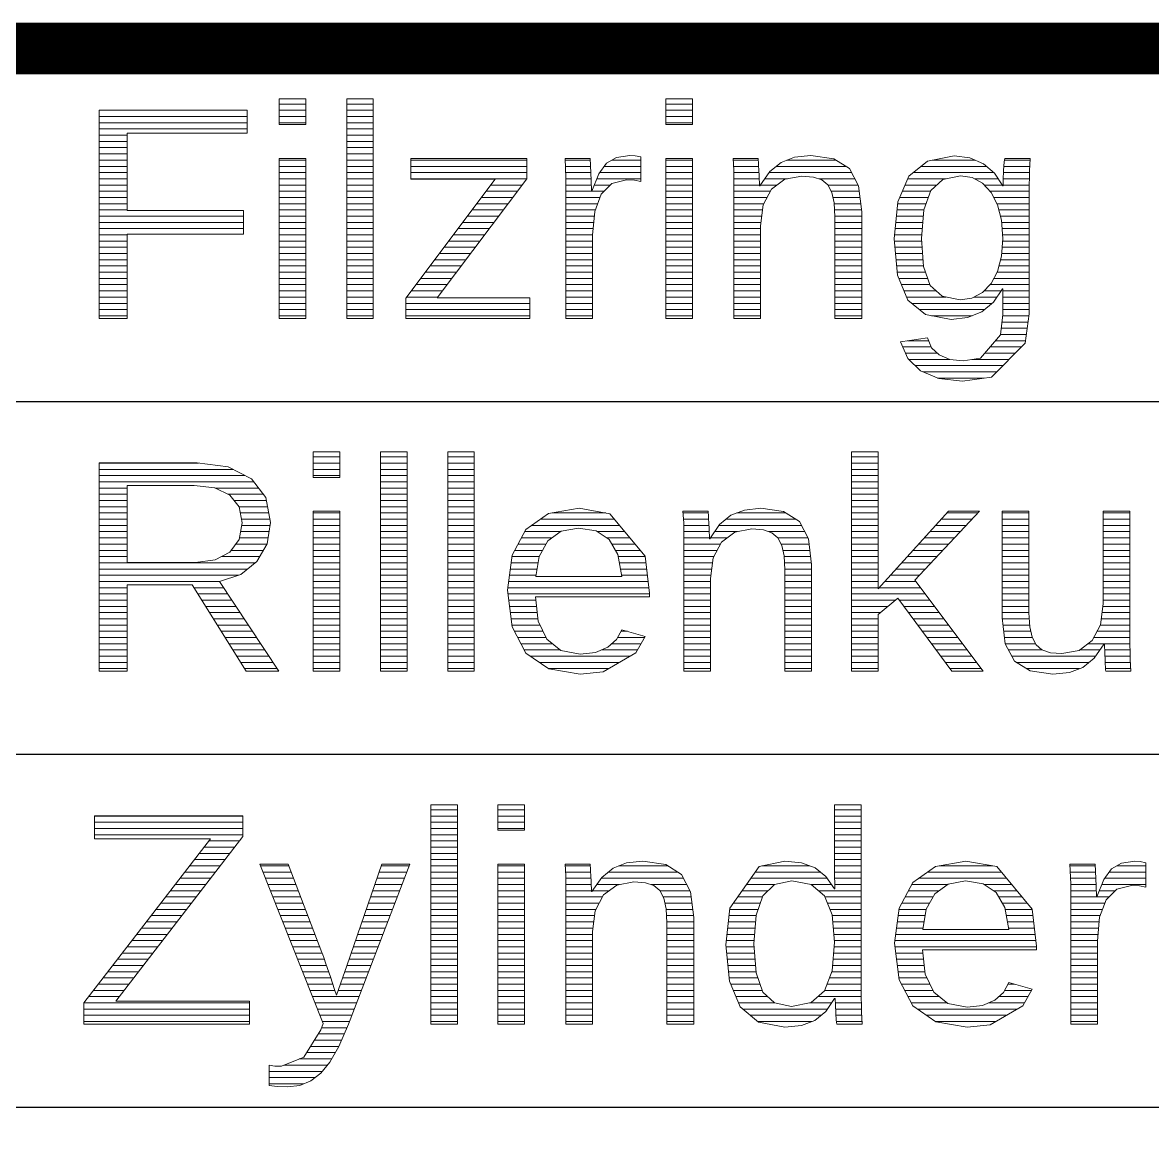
# Model space of a CAD drawing. Header units: millimetres. Extents: x 20 to 410, y 10 to 287.
# Drawn here: x 56.5 to 67.39, y 50.56 to 61.25 of the extents above; entities that cross this region are included whole.
import ezdxf

# ---------------------------------------------------------------- set-up
doc = ezdxf.new("R2010")
doc.units = ezdxf.units.MM
for name, color, linetype, lineweight in [('DUENN', 7, 'Continuous', 25), ('KANTEN', 7, 'Continuous', 50), ('TEXT', 7, 'Continuous', 13)]:
    doc.layers.add(name, color=color, linetype=linetype, lineweight=lineweight)

msp = doc.modelspace()

# ---------------------------------------------------------------- linework, layer by layer
at = {"layer": 'DUENN', "lineweight": 25}
for points in [[(20, 57.6), (200, 57.6)], [(20, 54.2), (200, 54.2)], [(20, 50.8), (200, 50.8)]]:
    msp.add_lwpolyline(points, dxfattribs=at)
at = {"layer": 'KANTEN', "lineweight": 50, "const_width": 0.5}
msp.add_lwpolyline([(20, 10), (200, 10), (200, 61), (20, 61)], close=True, dxfattribs=at)
at = {"layer": 'TEXT', "lineweight": 13}
for p, q in [((58.976, 60.465), (59.233, 60.465)), ((59.626, 60.465), (59.882, 60.465)), ((62.702, 60.465), (62.959, 60.465)), ((57.239, 60.405), (58.665, 60.405)), ((57.239, 60.345), (58.665, 60.345)), ((58.976, 60.405), (59.233, 60.405)), ((58.976, 60.345), (59.233, 60.345)), ((59.626, 60.405), (59.882, 60.405)), ((59.626, 60.345), (59.882, 60.345)), ((62.702, 60.405), (62.959, 60.405)), ((62.702, 60.345), (62.959, 60.345)), ((57.239, 60.285), (58.665, 60.285)), ((57.239, 60.225), (58.665, 60.225)), ((58.976, 60.285), (59.233, 60.285)), ((59.626, 60.285), (59.882, 60.285)), ((59.626, 60.225), (59.882, 60.225)), ((62.702, 60.285), (62.959, 60.285)), ((57.239, 60.165), (57.511, 60.165)), ((57.239, 60.105), (57.511, 60.105)), ((59.626, 60.165), (59.882, 60.165)), ((59.626, 60.105), (59.882, 60.105)), ((57.239, 60.045), (57.511, 60.045)), ((59.626, 60.045), (59.882, 60.045)), ((57.239, 59.985), (57.511, 59.985)), ((57.239, 59.925), (57.511, 59.925)), ((58.976, 59.925), (59.233, 59.925)), ((59.626, 59.985), (59.882, 59.985)), ((59.626, 59.925), (59.882, 59.925)), ((60.244, 59.925), (61.361, 59.925)), ((61.73, 59.925), (61.972, 59.925)), ((62.179, 59.925), (62.459, 59.925)), ((62.702, 59.925), (62.959, 59.925)), ((63.35, 59.925), (63.592, 59.925)), ((63.868, 59.925), (64.34, 59.925)), ((65.267, 59.925), (65.681, 59.925)), ((65.965, 59.925), (66.21, 59.925)), ((57.239, 59.865), (57.511, 59.865)), ((57.239, 59.805), (57.511, 59.805)), ((58.976, 59.865), (59.233, 59.865)), ((58.976, 59.805), (59.233, 59.805)), ((59.626, 59.865), (59.882, 59.865)), ((59.626, 59.805), (59.882, 59.805)), ((60.244, 59.865), (61.361, 59.865)), ((60.244, 59.805), (61.361, 59.805)), ((61.732, 59.865), (61.975, 59.865)), ((61.734, 59.805), (61.977, 59.805)), ((62.063, 59.805), (62.459, 59.805)), ((62.107, 59.865), (62.459, 59.865)), ((62.702, 59.865), (62.959, 59.865)), ((62.702, 59.805), (62.959, 59.805)), ((63.353, 59.865), (63.596, 59.865)), ((63.355, 59.805), (63.598, 59.805)), ((63.696, 59.805), (64.491, 59.805)), ((63.764, 59.865), (64.436, 59.865)), ((65.085, 59.805), (65.862, 59.805)), ((65.159, 59.865), (65.792, 59.865)), ((65.955, 59.805), (66.205, 59.805)), ((65.959, 59.865), (66.207, 59.865)), ((57.239, 59.745), (57.511, 59.745)), ((57.239, 59.685), (57.511, 59.685)), ((58.976, 59.745), (59.233, 59.745)), ((58.976, 59.685), (59.233, 59.685)), ((59.626, 59.745), (59.882, 59.745)), ((59.626, 59.685), (59.882, 59.685)), ((60.244, 59.745), (61.36, 59.745)), ((61.014, 59.685), (61.315, 59.685)), ((61.736, 59.745), (61.98, 59.745)), ((61.737, 59.685), (61.981, 59.685)), ((62.012, 59.685), (62.166, 59.685)), ((62.036, 59.745), (62.459, 59.745)), ((62.702, 59.745), (62.959, 59.745)), ((62.702, 59.685), (62.959, 59.685)), ((63.356, 59.745), (63.6, 59.745)), ((63.357, 59.685), (63.602, 59.685)), ((63.612, 59.685), (63.774, 59.685)), ((63.654, 59.745), (63.874, 59.745)), ((64.174, 59.745), (64.522, 59.745)), ((64.262, 59.685), (64.554, 59.685)), ((65.006, 59.685), (65.312, 59.685)), ((65.032, 59.745), (65.399, 59.745)), ((65.674, 59.745), (65.904, 59.745)), ((65.768, 59.685), (65.943, 59.685)), ((65.951, 59.685), (66.203, 59.685)), ((65.952, 59.745), (66.204, 59.745)), ((57.239, 59.625), (57.511, 59.625)), ((57.239, 59.565), (57.511, 59.565)), ((58.976, 59.625), (59.233, 59.625)), ((58.976, 59.565), (59.233, 59.565)), ((59.626, 59.625), (59.882, 59.625)), ((59.626, 59.565), (59.882, 59.565)), ((60.924, 59.565), (61.225, 59.565)), ((60.969, 59.625), (61.27, 59.625)), ((61.738, 59.625), (62.106, 59.625)), ((61.738, 59.565), (62.066, 59.565)), ((62.702, 59.625), (62.959, 59.625)), ((62.702, 59.565), (62.959, 59.565)), ((63.357, 59.625), (63.71, 59.625)), ((63.357, 59.565), (63.678, 59.565)), ((64.294, 59.625), (64.565, 59.625)), ((64.311, 59.565), (64.572, 59.565)), ((64.954, 59.565), (65.23, 59.565)), ((64.98, 59.625), (65.252, 59.625)), ((65.825, 59.625), (66.203, 59.625)), ((65.86, 59.565), (66.203, 59.565)), ((57.239, 59.505), (57.511, 59.505)), ((57.239, 59.445), (57.511, 59.445)), ((58.976, 59.505), (59.233, 59.505)), ((58.976, 59.445), (59.233, 59.445)), ((59.626, 59.505), (59.882, 59.505)), ((59.626, 59.445), (59.882, 59.445)), ((60.833, 59.445), (61.135, 59.445)), ((60.879, 59.505), (61.18, 59.505)), ((61.738, 59.505), (62.044, 59.505)), ((61.738, 59.445), (62.021, 59.445)), ((62.702, 59.505), (62.959, 59.505)), ((62.702, 59.445), (62.959, 59.445)), ((63.357, 59.505), (63.646, 59.505)), ((63.357, 59.445), (63.634, 59.445)), ((64.323, 59.505), (64.579, 59.505)), ((64.326, 59.445), (64.586, 59.445)), ((64.928, 59.445), (65.187, 59.445)), ((64.934, 59.505), (65.208, 59.505)), ((65.891, 59.505), (66.203, 59.505)), ((65.909, 59.445), (66.203, 59.445)), ((57.239, 59.385), (58.631, 59.385)), ((58.976, 59.385), (59.233, 59.385)), ((59.626, 59.385), (59.882, 59.385)), ((60.788, 59.385), (61.089, 59.385)), ((61.738, 59.385), (62.011, 59.385)), ((62.702, 59.385), (62.959, 59.385)), ((63.357, 59.385), (63.626, 59.385)), ((64.33, 59.385), (64.588, 59.385)), ((64.922, 59.385), (65.182, 59.385)), ((65.925, 59.385), (66.203, 59.385)), ((57.239, 59.325), (58.631, 59.325)), ((57.239, 59.265), (58.631, 59.265)), ((58.976, 59.325), (59.233, 59.325)), ((58.976, 59.265), (59.233, 59.265)), ((59.626, 59.325), (59.882, 59.325)), ((59.626, 59.265), (59.882, 59.265)), ((60.698, 59.265), (60.999, 59.265)), ((60.743, 59.325), (61.044, 59.325)), ((61.738, 59.325), (62.006, 59.325)), ((61.738, 59.265), (62, 59.265)), ((62.702, 59.325), (62.959, 59.325)), ((62.702, 59.265), (62.959, 59.265)), ((63.357, 59.325), (63.618, 59.325)), ((63.357, 59.265), (63.614, 59.265)), ((64.33, 59.325), (64.588, 59.325)), ((64.33, 59.265), (64.588, 59.265)), ((64.909, 59.265), (65.172, 59.265)), ((64.915, 59.325), (65.177, 59.325)), ((65.936, 59.325), (66.203, 59.325)), ((65.941, 59.265), (66.203, 59.265)), ((57.239, 59.205), (57.511, 59.205)), ((57.239, 59.145), (57.511, 59.145)), ((58.976, 59.205), (59.233, 59.205)), ((58.976, 59.145), (59.233, 59.145)), ((59.626, 59.205), (59.882, 59.205)), ((59.626, 59.145), (59.882, 59.145)), ((60.608, 59.145), (60.909, 59.145)), ((60.653, 59.205), (60.954, 59.205)), ((61.738, 59.205), (61.994, 59.205)), ((61.738, 59.145), (61.994, 59.145)), ((62.702, 59.205), (62.959, 59.205)), ((62.702, 59.145), (62.959, 59.145)), ((63.357, 59.205), (63.614, 59.205)), ((63.357, 59.145), (63.614, 59.145)), ((64.33, 59.205), (64.588, 59.205)), ((64.33, 59.145), (64.588, 59.145)), ((64.902, 59.145), (65.166, 59.145)), ((64.903, 59.205), (65.167, 59.205)), ((65.945, 59.205), (66.203, 59.205)), ((65.946, 59.145), (66.203, 59.145)), ((57.239, 59.085), (57.511, 59.085)), ((57.239, 59.025), (57.511, 59.025)), ((58.976, 59.085), (59.233, 59.085)), ((58.976, 59.025), (59.233, 59.025)), ((59.626, 59.085), (59.882, 59.085)), ((59.626, 59.025), (59.882, 59.025)), ((60.518, 59.025), (60.819, 59.025)), ((60.563, 59.085), (60.864, 59.085)), ((61.738, 59.085), (61.994, 59.085)), ((61.738, 59.025), (61.994, 59.025)), ((62.702, 59.085), (62.959, 59.085)), ((62.702, 59.025), (62.959, 59.025)), ((63.357, 59.085), (63.614, 59.085)), ((63.357, 59.025), (63.614, 59.025)), ((64.33, 59.085), (64.588, 59.085)), ((64.33, 59.025), (64.588, 59.025)), ((64.907, 59.085), (65.171, 59.085)), ((64.913, 59.025), (65.176, 59.025)), ((65.937, 59.025), (66.203, 59.025)), ((65.941, 59.085), (66.203, 59.085)), ((57.239, 58.965), (57.511, 58.965)), ((57.239, 58.905), (57.511, 58.905)), ((58.976, 58.965), (59.233, 58.965)), ((58.976, 58.905), (59.233, 58.905)), ((59.626, 58.965), (59.882, 58.965)), ((59.626, 58.905), (59.882, 58.905)), ((60.428, 58.905), (60.729, 58.905)), ((60.473, 58.965), (60.774, 58.965)), ((61.738, 58.965), (61.994, 58.965)), ((61.738, 58.905), (61.994, 58.905)), ((62.702, 58.965), (62.959, 58.965)), ((62.702, 58.905), (62.959, 58.905)), ((63.357, 58.965), (63.614, 58.965)), ((63.357, 58.905), (63.614, 58.905)), ((64.33, 58.965), (64.588, 58.965)), ((64.33, 58.905), (64.588, 58.905)), ((64.919, 58.965), (65.18, 58.965)), ((64.925, 58.905), (65.185, 58.905)), ((65.91, 58.905), (66.203, 58.905)), ((65.926, 58.965), (66.203, 58.965)), ((57.239, 58.845), (57.511, 58.845)), ((58.976, 58.845), (59.233, 58.845)), ((59.626, 58.845), (59.882, 58.845)), ((60.383, 58.845), (60.683, 58.845)), ((61.738, 58.845), (61.994, 58.845)), ((62.702, 58.845), (62.959, 58.845)), ((63.357, 58.845), (63.614, 58.845)), ((64.33, 58.845), (64.588, 58.845)), ((64.93, 58.845), (65.204, 58.845)), ((65.892, 58.845), (66.203, 58.845)), ((57.239, 58.785), (57.511, 58.785)), ((57.239, 58.725), (57.511, 58.725)), ((58.976, 58.785), (59.233, 58.785)), ((58.976, 58.725), (59.233, 58.725)), ((59.626, 58.785), (59.882, 58.785)), ((59.626, 58.725), (59.882, 58.725)), ((60.293, 58.725), (60.593, 58.725)), ((60.338, 58.785), (60.638, 58.785)), ((61.738, 58.785), (61.994, 58.785)), ((61.738, 58.725), (61.994, 58.725)), ((62.702, 58.785), (62.959, 58.785)), ((62.702, 58.725), (62.959, 58.725)), ((63.357, 58.785), (63.614, 58.785)), ((63.357, 58.725), (63.614, 58.725)), ((64.33, 58.785), (64.588, 58.785)), ((64.33, 58.725), (64.588, 58.725)), ((64.947, 58.785), (65.225, 58.785)), ((64.971, 58.725), (65.245, 58.725)), ((65.824, 58.725), (66.203, 58.725)), ((65.86, 58.785), (66.203, 58.785)), ((57.239, 58.665), (57.511, 58.665)), ((57.239, 58.605), (57.511, 58.605)), ((58.976, 58.665), (59.233, 58.665)), ((58.976, 58.605), (59.233, 58.605)), ((59.626, 58.665), (59.882, 58.665)), ((59.626, 58.605), (59.882, 58.605)), ((60.203, 58.605), (60.503, 58.605)), ((60.248, 58.665), (60.548, 58.665)), ((61.738, 58.665), (61.994, 58.665)), ((61.738, 58.605), (61.994, 58.605)), ((62.702, 58.665), (62.959, 58.665)), ((62.702, 58.605), (62.959, 58.605)), ((63.357, 58.665), (63.614, 58.665)), ((63.357, 58.605), (63.614, 58.605)), ((64.33, 58.665), (64.588, 58.665)), ((64.33, 58.605), (64.588, 58.605)), ((64.996, 58.665), (65.305, 58.665)), ((65.021, 58.605), (65.402, 58.605)), ((65.667, 58.605), (65.891, 58.605)), ((65.766, 58.665), (65.931, 58.665)), ((65.948, 58.665), (66.203, 58.665)), ((65.948, 58.605), (66.203, 58.605)), ((57.239, 58.545), (57.511, 58.545)), ((57.239, 58.485), (57.511, 58.485)), ((58.976, 58.545), (59.233, 58.545)), ((58.976, 58.485), (59.233, 58.485)), ((59.626, 58.545), (59.882, 58.545)), ((59.626, 58.485), (59.882, 58.485)), ((60.196, 58.545), (61.39, 58.545)), ((60.196, 58.485), (61.39, 58.485)), ((61.738, 58.545), (61.994, 58.545)), ((61.738, 58.485), (61.994, 58.485)), ((62.702, 58.545), (62.959, 58.545)), ((62.702, 58.485), (62.959, 58.485)), ((63.357, 58.545), (63.614, 58.545)), ((63.357, 58.485), (63.614, 58.485)), ((64.33, 58.545), (64.588, 58.545)), ((64.33, 58.485), (64.588, 58.485)), ((65.071, 58.545), (65.845, 58.545)), ((65.144, 58.485), (65.772, 58.485)), ((65.948, 58.545), (66.203, 58.545)), ((65.948, 58.485), (66.203, 58.485)), ((57.239, 58.425), (57.511, 58.425)), ((58.976, 58.425), (59.233, 58.425)), ((59.626, 58.425), (59.882, 58.425)), ((60.196, 58.425), (61.39, 58.425)), ((61.738, 58.425), (61.994, 58.425)), ((62.702, 58.425), (62.959, 58.425)), ((63.357, 58.425), (63.614, 58.425)), ((64.33, 58.425), (64.588, 58.425)), ((65.26, 58.425), (65.651, 58.425)), ((65.939, 58.365), (66.191, 58.365)), ((65.946, 58.425), (66.2, 58.425)), ((65.924, 58.245), (66.174, 58.245)), ((65.931, 58.305), (66.183, 58.305)), ((65.033, 58.185), (65.233, 58.185)), ((65.875, 58.185), (66.166, 58.185)), ((64.985, 58.125), (65.259, 58.125)), ((65.011, 58.065), (65.317, 58.065)), ((65.772, 58.065), (66.068, 58.065)), ((65.824, 58.125), (66.127, 58.125)), ((65.042, 58.005), (65.435, 58.005)), ((65.103, 57.945), (65.948, 57.945)), ((65.654, 58.005), (66.008, 58.005)), ((65.177, 57.885), (65.889, 57.885)), ((65.318, 57.825), (65.766, 57.825)), ((59.301, 57.065), (59.558, 57.065)), ((59.951, 57.065), (60.207, 57.065)), ((60.599, 57.065), (60.855, 57.065)), ((64.491, 57.065), (64.747, 57.065)), ((57.239, 57.005), (58.198, 57.005)), ((57.239, 56.945), (58.531, 56.945)), ((59.301, 57.005), (59.558, 57.005)), ((59.301, 56.945), (59.558, 56.945)), ((59.951, 57.005), (60.207, 57.005)), ((59.951, 56.945), (60.207, 56.945)), ((60.599, 57.005), (60.855, 57.005)), ((60.599, 56.945), (60.855, 56.945)), ((64.491, 57.005), (64.747, 57.005)), ((64.491, 56.945), (64.747, 56.945)), ((57.239, 56.885), (58.648, 56.885)), ((59.301, 56.885), (59.558, 56.885)), ((59.951, 56.885), (60.207, 56.885)), ((60.599, 56.885), (60.855, 56.885)), ((64.491, 56.885), (64.747, 56.885)), ((57.239, 56.825), (58.73, 56.825)), ((57.239, 56.765), (57.511, 56.765)), ((58.356, 56.765), (58.775, 56.765)), ((59.951, 56.825), (60.207, 56.825)), ((59.951, 56.765), (60.207, 56.765)), ((60.599, 56.825), (60.855, 56.825)), ((60.599, 56.765), (60.855, 56.765)), ((64.491, 56.825), (64.747, 56.825)), ((64.491, 56.765), (64.747, 56.765)), ((57.239, 56.705), (57.511, 56.705)), ((57.239, 56.645), (57.511, 56.645)), ((58.482, 56.705), (58.821, 56.705)), ((58.54, 56.645), (58.851, 56.645)), ((59.951, 56.705), (60.207, 56.705)), ((59.951, 56.645), (60.207, 56.645)), ((60.599, 56.705), (60.855, 56.705)), ((60.599, 56.645), (60.855, 56.645)), ((64.491, 56.705), (64.747, 56.705)), ((64.491, 56.645), (64.747, 56.645)), ((57.239, 56.585), (57.511, 56.585)), ((57.239, 56.525), (57.511, 56.525)), ((58.588, 56.585), (58.862, 56.585)), ((58.6, 56.525), (58.874, 56.525)), ((59.301, 56.525), (59.558, 56.525)), ((59.951, 56.585), (60.207, 56.585)), ((59.951, 56.525), (60.207, 56.525)), ((60.599, 56.585), (60.855, 56.585)), ((60.599, 56.525), (60.855, 56.525)), ((61.606, 56.525), (62.123, 56.525)), ((62.867, 56.525), (63.11, 56.525)), ((63.385, 56.525), (63.857, 56.525)), ((64.491, 56.585), (64.747, 56.585)), ((64.491, 56.525), (64.747, 56.525)), ((65.409, 56.525), (65.709, 56.525)), ((65.942, 56.525), (66.2, 56.525)), ((66.916, 56.525), (67.173, 56.525)), ((57.239, 56.465), (57.511, 56.465)), ((57.239, 56.405), (57.511, 56.405)), ((58.611, 56.465), (58.885, 56.465)), ((58.613, 56.405), (58.887, 56.405)), ((59.301, 56.465), (59.558, 56.465)), ((59.301, 56.405), (59.558, 56.405)), ((59.951, 56.465), (60.207, 56.465)), ((59.951, 56.405), (60.207, 56.405)), ((60.599, 56.465), (60.855, 56.465)), ((60.599, 56.405), (60.855, 56.405)), ((61.408, 56.405), (62.255, 56.405)), ((61.494, 56.465), (62.205, 56.465)), ((62.871, 56.465), (63.113, 56.465)), ((62.873, 56.405), (63.116, 56.405)), ((63.213, 56.405), (64.008, 56.405)), ((63.282, 56.465), (63.953, 56.465)), ((64.491, 56.465), (64.747, 56.465)), ((64.491, 56.405), (64.747, 56.405)), ((65.301, 56.405), (65.596, 56.405)), ((65.355, 56.465), (65.653, 56.465)), ((65.942, 56.465), (66.2, 56.465)), ((65.942, 56.405), (66.2, 56.405)), ((66.916, 56.465), (67.173, 56.465)), ((66.916, 56.405), (67.173, 56.405)), ((57.239, 56.345), (57.511, 56.345)), ((57.239, 56.285), (57.511, 56.285)), ((58.591, 56.285), (58.868, 56.285)), ((58.602, 56.345), (58.877, 56.345)), ((59.301, 56.345), (59.558, 56.345)), ((59.301, 56.285), (59.558, 56.285)), ((59.951, 56.345), (60.207, 56.345)), ((59.951, 56.285), (60.207, 56.285)), ((60.599, 56.345), (60.855, 56.345)), ((60.599, 56.285), (60.855, 56.285)), ((61.309, 56.285), (61.605, 56.285)), ((61.342, 56.345), (61.687, 56.345)), ((62.04, 56.345), (62.305, 56.345)), ((62.13, 56.285), (62.355, 56.285)), ((62.873, 56.345), (63.118, 56.345)), ((62.874, 56.285), (63.119, 56.285)), ((63.129, 56.285), (63.291, 56.285)), ((63.171, 56.345), (63.391, 56.345)), ((63.692, 56.345), (64.04, 56.345)), ((63.779, 56.285), (64.071, 56.285)), ((64.491, 56.345), (64.747, 56.345)), ((64.491, 56.285), (64.747, 56.285)), ((65.192, 56.285), (65.483, 56.285)), ((65.246, 56.345), (65.539, 56.345)), ((65.942, 56.345), (66.2, 56.345)), ((65.942, 56.285), (66.2, 56.285)), ((66.916, 56.345), (67.173, 56.345)), ((66.916, 56.285), (67.173, 56.285)), ((57.239, 56.225), (57.511, 56.225)), ((58.556, 56.225), (58.858, 56.225)), ((59.301, 56.225), (59.558, 56.225)), ((59.951, 56.225), (60.207, 56.225)), ((60.599, 56.225), (60.855, 56.225)), ((61.277, 56.225), (61.547, 56.225)), ((62.179, 56.225), (62.404, 56.225)), ((62.875, 56.225), (63.227, 56.225)), ((63.811, 56.225), (64.082, 56.225)), ((64.491, 56.225), (64.747, 56.225)), ((65.138, 56.225), (65.426, 56.225)), ((65.942, 56.225), (66.2, 56.225)), ((66.916, 56.225), (67.173, 56.225)), ((57.239, 56.165), (57.511, 56.165)), ((57.239, 56.105), (57.511, 56.105)), ((58.418, 56.105), (58.789, 56.105)), ((58.512, 56.165), (58.823, 56.165)), ((59.301, 56.165), (59.558, 56.165)), ((59.301, 56.105), (59.558, 56.105)), ((59.951, 56.165), (60.207, 56.165)), ((59.951, 56.105), (60.207, 56.105)), ((60.599, 56.165), (60.855, 56.165)), ((60.599, 56.105), (60.855, 56.105)), ((61.217, 56.105), (61.48, 56.105)), ((61.245, 56.165), (61.513, 56.165)), ((62.213, 56.165), (62.454, 56.165)), ((62.24, 56.105), (62.501, 56.105)), ((62.875, 56.165), (63.195, 56.165)), ((62.875, 56.105), (63.164, 56.105)), ((63.828, 56.165), (64.089, 56.165)), ((63.84, 56.105), (64.096, 56.105)), ((64.491, 56.165), (64.747, 56.165)), ((64.491, 56.105), (64.747, 56.105)), ((65.029, 56.105), (65.313, 56.105)), ((65.083, 56.165), (65.369, 56.165)), ((65.942, 56.165), (66.2, 56.165)), ((65.942, 56.105), (66.2, 56.105)), ((66.916, 56.165), (67.173, 56.165)), ((66.916, 56.105), (67.173, 56.105)), ((57.239, 56.045), (58.746, 56.045)), ((57.239, 55.985), (58.671, 55.985)), ((59.301, 56.045), (59.558, 56.045)), ((59.301, 55.985), (59.558, 55.985)), ((59.951, 56.045), (60.207, 56.045)), ((59.951, 55.985), (60.207, 55.985)), ((60.599, 56.045), (60.855, 56.045)), ((60.599, 55.985), (60.855, 55.985)), ((61.202, 55.985), (61.459, 55.985)), ((61.209, 56.045), (61.469, 56.045)), ((62.252, 56.045), (62.508, 56.045)), ((62.264, 55.985), (62.515, 55.985)), ((62.875, 56.045), (63.151, 56.045)), ((62.875, 55.985), (63.143, 55.985)), ((63.844, 56.045), (64.103, 56.045)), ((63.847, 55.985), (64.105, 55.985)), ((64.491, 56.045), (64.747, 56.045)), ((64.491, 55.985), (64.747, 55.985)), ((64.921, 55.985), (65.199, 55.985)), ((64.975, 56.045), (65.256, 56.045)), ((65.942, 56.045), (66.2, 56.045)), ((65.942, 55.985), (66.2, 55.985)), ((66.916, 56.045), (67.173, 56.045)), ((66.916, 55.985), (67.173, 55.985)), ((57.239, 55.925), (58.583, 55.925)), ((57.239, 55.865), (58.402, 55.865)), ((59.301, 55.925), (59.558, 55.925)), ((59.301, 55.865), (59.558, 55.865)), ((59.951, 55.925), (60.207, 55.925)), ((59.951, 55.865), (60.207, 55.865)), ((60.599, 55.925), (60.855, 55.925)), ((60.599, 55.865), (60.855, 55.865)), ((61.186, 55.865), (62.529, 55.865)), ((61.194, 55.925), (61.449, 55.925)), ((62.276, 55.925), (62.522, 55.925)), ((62.875, 55.925), (63.135, 55.925)), ((62.875, 55.865), (63.131, 55.865)), ((63.847, 55.925), (64.105, 55.925)), ((63.847, 55.865), (64.105, 55.865)), ((64.491, 55.925), (64.747, 55.925)), ((64.491, 55.865), (64.747, 55.865)), ((64.812, 55.865), (65.11, 55.865)), ((64.866, 55.925), (65.143, 55.925)), ((65.942, 55.925), (66.2, 55.925)), ((65.942, 55.865), (66.2, 55.865)), ((66.916, 55.925), (67.173, 55.925)), ((66.916, 55.865), (67.173, 55.865)), ((57.239, 55.805), (57.511, 55.805)), ((57.239, 55.745), (57.511, 55.745)), ((58.154, 55.805), (58.441, 55.805)), ((58.192, 55.745), (58.48, 55.745)), ((59.301, 55.805), (59.558, 55.805)), ((59.301, 55.745), (59.558, 55.745)), ((59.951, 55.805), (60.207, 55.805)), ((59.951, 55.745), (60.207, 55.745)), ((60.599, 55.805), (60.855, 55.805)), ((60.599, 55.745), (60.855, 55.745)), ((61.178, 55.805), (62.537, 55.805)), ((61.179, 55.745), (62.543, 55.745)), ((62.875, 55.805), (63.131, 55.805)), ((62.875, 55.745), (63.131, 55.745)), ((63.847, 55.805), (64.105, 55.805)), ((63.847, 55.745), (64.105, 55.745)), ((64.491, 55.805), (64.747, 55.805)), ((64.491, 55.745), (65.199, 55.745)), ((64.758, 55.805), (65.154, 55.805)), ((65.942, 55.805), (66.2, 55.805)), ((65.942, 55.745), (66.2, 55.745)), ((66.916, 55.805), (67.173, 55.805)), ((66.916, 55.745), (67.173, 55.745)), ((57.239, 55.685), (57.511, 55.685)), ((58.229, 55.685), (58.52, 55.685)), ((59.301, 55.685), (59.558, 55.685)), ((59.951, 55.685), (60.207, 55.685)), ((60.599, 55.685), (60.855, 55.685)), ((61.187, 55.685), (61.448, 55.685)), ((62.875, 55.685), (63.131, 55.685)), ((63.847, 55.685), (64.105, 55.685)), ((64.491, 55.685), (64.912, 55.685)), ((64.949, 55.685), (65.244, 55.685)), ((65.942, 55.685), (66.2, 55.685)), ((66.916, 55.685), (67.173, 55.685)), ((57.239, 55.625), (57.511, 55.625)), ((57.239, 55.565), (57.511, 55.565)), ((58.267, 55.625), (58.559, 55.625)), ((58.304, 55.565), (58.599, 55.565)), ((59.301, 55.625), (59.558, 55.625)), ((59.301, 55.565), (59.558, 55.565)), ((59.951, 55.625), (60.207, 55.625)), ((59.951, 55.565), (60.207, 55.565)), ((60.599, 55.625), (60.855, 55.625)), ((60.599, 55.565), (60.855, 55.565)), ((61.194, 55.625), (61.454, 55.625)), ((61.202, 55.565), (61.461, 55.565)), ((62.875, 55.625), (63.131, 55.625)), ((62.875, 55.565), (63.131, 55.565)), ((63.847, 55.625), (64.105, 55.625)), ((63.847, 55.565), (64.105, 55.565)), ((64.491, 55.625), (64.84, 55.625)), ((64.491, 55.565), (64.767, 55.565)), ((64.994, 55.625), (65.289, 55.625)), ((65.038, 55.565), (65.334, 55.565)), ((65.942, 55.625), (66.2, 55.625)), ((65.942, 55.565), (66.2, 55.565)), ((66.905, 55.565), (67.173, 55.565)), ((66.913, 55.625), (67.173, 55.625)), ((57.239, 55.505), (57.511, 55.505)), ((57.239, 55.445), (57.511, 55.445)), ((58.342, 55.505), (58.638, 55.505)), ((58.38, 55.445), (58.678, 55.445)), ((59.301, 55.505), (59.558, 55.505)), ((59.301, 55.445), (59.558, 55.445)), ((59.951, 55.505), (60.207, 55.505)), ((59.951, 55.445), (60.207, 55.445)), ((60.599, 55.505), (60.855, 55.505)), ((60.599, 55.445), (60.855, 55.445)), ((61.209, 55.505), (61.468, 55.505)), ((61.217, 55.445), (61.489, 55.445)), ((62.875, 55.505), (63.131, 55.505)), ((62.875, 55.445), (63.131, 55.445)), ((63.847, 55.505), (64.105, 55.505)), ((63.847, 55.445), (64.105, 55.445)), ((64.491, 55.505), (64.747, 55.505)), ((64.491, 55.445), (64.747, 55.445)), ((65.082, 55.505), (65.379, 55.505)), ((65.127, 55.445), (65.424, 55.445)), ((65.943, 55.505), (66.203, 55.505)), ((65.95, 55.445), (66.206, 55.445)), ((66.888, 55.445), (67.173, 55.445)), ((66.897, 55.505), (67.173, 55.505)), ((57.239, 55.385), (57.511, 55.385)), ((57.239, 55.325), (57.511, 55.325)), ((58.417, 55.385), (58.717, 55.385)), ((58.455, 55.325), (58.757, 55.325)), ((59.301, 55.385), (59.558, 55.385)), ((59.301, 55.325), (59.558, 55.325)), ((59.951, 55.385), (60.207, 55.385)), ((59.951, 55.325), (60.207, 55.325)), ((60.599, 55.385), (60.855, 55.385)), ((60.599, 55.325), (60.855, 55.325)), ((61.242, 55.385), (61.517, 55.385)), ((61.274, 55.325), (61.545, 55.325)), ((62.235, 55.325), (62.495, 55.325)), ((62.268, 55.385), (62.331, 55.385)), ((62.875, 55.385), (63.131, 55.385)), ((62.875, 55.325), (63.131, 55.325)), ((63.847, 55.385), (64.105, 55.385)), ((63.847, 55.325), (64.105, 55.325)), ((64.491, 55.385), (64.747, 55.385)), ((64.491, 55.325), (64.747, 55.325)), ((65.171, 55.385), (65.469, 55.385)), ((65.216, 55.325), (65.514, 55.325)), ((65.958, 55.385), (66.217, 55.385)), ((65.965, 55.325), (66.231, 55.325)), ((66.824, 55.325), (67.173, 55.325)), ((66.856, 55.385), (67.173, 55.385)), ((57.239, 55.265), (57.511, 55.265)), ((57.239, 55.205), (57.511, 55.205)), ((58.492, 55.265), (58.797, 55.265)), ((58.53, 55.205), (58.836, 55.205)), ((59.301, 55.265), (59.558, 55.265)), ((59.301, 55.205), (59.558, 55.205)), ((59.951, 55.265), (60.207, 55.265)), ((59.951, 55.205), (60.207, 55.205)), ((60.599, 55.265), (60.855, 55.265)), ((60.599, 55.205), (60.855, 55.205)), ((61.306, 55.265), (61.607, 55.265)), ((61.337, 55.205), (61.682, 55.205)), ((62.081, 55.205), (62.427, 55.205)), ((62.179, 55.265), (62.461, 55.265)), ((62.875, 55.265), (63.131, 55.265)), ((62.875, 55.205), (63.131, 55.205)), ((63.847, 55.265), (64.105, 55.265)), ((63.847, 55.205), (64.105, 55.205)), ((64.491, 55.265), (64.747, 55.265)), ((64.491, 55.205), (64.747, 55.205)), ((65.26, 55.265), (65.559, 55.265)), ((65.305, 55.205), (65.604, 55.205)), ((65.972, 55.265), (66.264, 55.265)), ((66.003, 55.205), (66.33, 55.205)), ((66.688, 55.205), (66.882, 55.205)), ((66.767, 55.265), (67.173, 55.265)), ((66.929, 55.205), (67.174, 55.205)), ((57.239, 55.145), (57.511, 55.145)), ((58.567, 55.145), (58.876, 55.145)), ((59.301, 55.145), (59.558, 55.145)), ((59.951, 55.145), (60.207, 55.145)), ((60.599, 55.145), (60.855, 55.145)), ((61.397, 55.145), (62.356, 55.145)), ((62.875, 55.145), (63.131, 55.145)), ((63.847, 55.145), (64.105, 55.145)), ((64.491, 55.145), (64.747, 55.145)), ((65.349, 55.145), (65.648, 55.145)), ((66.035, 55.145), (66.84, 55.145)), ((66.931, 55.145), (67.175, 55.145)), ((57.239, 55.085), (57.511, 55.085)), ((57.239, 55.025), (57.511, 55.025)), ((58.605, 55.085), (58.915, 55.085)), ((58.642, 55.025), (58.955, 55.025)), ((59.301, 55.085), (59.558, 55.085)), ((59.301, 55.025), (59.558, 55.025)), ((59.951, 55.085), (60.207, 55.085)), ((59.951, 55.025), (60.207, 55.025)), ((60.599, 55.085), (60.855, 55.085)), ((60.599, 55.025), (60.855, 55.025)), ((61.483, 55.085), (62.253, 55.085)), ((61.569, 55.025), (62.149, 55.025)), ((62.875, 55.085), (63.131, 55.085)), ((62.875, 55.025), (63.131, 55.025)), ((63.847, 55.085), (64.105, 55.085)), ((63.847, 55.025), (64.105, 55.025)), ((64.491, 55.085), (64.747, 55.085)), ((64.491, 55.025), (64.747, 55.025)), ((65.394, 55.085), (65.693, 55.085)), ((65.438, 55.025), (65.738, 55.025)), ((66.08, 55.085), (66.777, 55.085)), ((66.176, 55.025), (66.686, 55.025)), ((66.934, 55.085), (67.176, 55.085)), ((66.937, 55.025), (67.18, 55.025)), ((57.196, 53.605), (58.624, 53.605)), ((60.436, 53.665), (60.693, 53.665)), ((60.436, 53.605), (60.693, 53.605)), ((61.083, 53.665), (61.339, 53.665)), ((61.083, 53.605), (61.339, 53.605)), ((64.327, 53.665), (64.583, 53.665)), ((64.327, 53.605), (64.583, 53.605)), ((57.196, 53.545), (58.624, 53.545)), ((57.196, 53.485), (58.624, 53.485)), ((60.436, 53.545), (60.693, 53.545)), ((60.436, 53.485), (60.693, 53.485)), ((61.083, 53.545), (61.339, 53.545)), ((61.083, 53.485), (61.339, 53.485)), ((64.327, 53.545), (64.583, 53.545)), ((64.327, 53.485), (64.583, 53.485)), ((57.196, 53.425), (58.624, 53.425)), ((58.299, 53.365), (58.59, 53.365)), ((60.436, 53.425), (60.693, 53.425)), ((60.436, 53.365), (60.693, 53.365)), ((64.327, 53.425), (64.583, 53.425)), ((64.327, 53.365), (64.583, 53.365)), ((58.206, 53.245), (58.497, 53.245)), ((58.253, 53.305), (58.544, 53.305)), ((60.436, 53.305), (60.693, 53.305)), ((60.436, 53.245), (60.693, 53.245)), ((64.327, 53.305), (64.583, 53.305)), ((64.327, 53.245), (64.583, 53.245)), ((58.16, 53.185), (58.451, 53.185)), ((60.436, 53.185), (60.693, 53.185)), ((64.327, 53.185), (64.583, 53.185)), ((58.067, 53.065), (58.359, 53.065)), ((58.114, 53.125), (58.405, 53.125)), ((58.795, 53.125), (59.068, 53.125)), ((58.819, 53.065), (59.091, 53.065)), ((59.937, 53.065), (60.205, 53.065)), ((59.958, 53.125), (60.228, 53.125)), ((60.436, 53.125), (60.693, 53.125)), ((60.436, 53.065), (60.693, 53.065)), ((61.083, 53.125), (61.339, 53.125)), ((61.083, 53.065), (61.339, 53.065)), ((61.73, 53.125), (61.973, 53.125)), ((61.734, 53.065), (61.976, 53.065)), ((62.145, 53.065), (62.817, 53.065)), ((62.249, 53.125), (62.721, 53.125)), ((63.561, 53.065), (64.191, 53.065)), ((63.627, 53.125), (64.086, 53.125)), ((64.327, 53.125), (64.583, 53.125)), ((64.327, 53.065), (64.583, 53.065)), ((65.223, 53.065), (65.934, 53.065)), ((65.335, 53.125), (65.853, 53.125)), ((66.596, 53.125), (66.838, 53.125)), ((66.598, 53.065), (66.84, 53.065)), ((66.972, 53.065), (67.325, 53.065)), ((67.045, 53.125), (67.325, 53.125)), ((57.974, 52.945), (58.266, 52.945)), ((58.021, 53.005), (58.312, 53.005)), ((58.843, 53.005), (59.114, 53.005)), ((58.867, 52.945), (59.137, 52.945)), ((59.896, 52.945), (60.159, 52.945)), ((59.917, 53.005), (60.182, 53.005)), ((60.436, 53.005), (60.693, 53.005)), ((60.436, 52.945), (60.693, 52.945)), ((61.083, 53.005), (61.339, 53.005)), ((61.083, 52.945), (61.339, 52.945)), ((61.736, 53.005), (61.979, 53.005)), ((61.737, 52.945), (61.981, 52.945)), ((62.035, 52.945), (62.255, 52.945)), ((62.076, 53.005), (62.871, 53.005)), ((62.555, 52.945), (62.903, 52.945)), ((63.477, 52.945), (63.752, 52.945)), ((63.519, 53.005), (64.256, 53.005)), ((64.099, 52.945), (64.298, 52.945)), ((64.328, 53.005), (64.583, 53.005)), ((64.329, 52.945), (64.583, 52.945)), ((65.071, 52.945), (65.416, 52.945)), ((65.138, 53.005), (65.984, 53.005)), ((65.769, 52.945), (66.034, 52.945)), ((66.6, 53.005), (66.843, 53.005)), ((66.602, 52.945), (66.845, 52.945)), ((66.901, 52.945), (67.325, 52.945)), ((66.929, 53.005), (67.325, 53.005)), ((57.882, 52.825), (58.174, 52.825)), ((57.928, 52.885), (58.22, 52.885)), ((58.891, 52.885), (59.16, 52.885)), ((58.915, 52.825), (59.183, 52.825)), ((59.855, 52.825), (60.113, 52.825)), ((59.875, 52.885), (60.136, 52.885)), ((60.436, 52.885), (60.693, 52.885)), ((60.436, 52.825), (60.693, 52.825)), ((61.083, 52.885), (61.339, 52.885)), ((61.083, 52.825), (61.339, 52.825)), ((61.737, 52.885), (61.983, 52.885)), ((61.738, 52.825), (62.091, 52.825)), ((61.993, 52.885), (62.155, 52.885)), ((62.642, 52.885), (62.935, 52.885)), ((62.674, 52.825), (62.945, 52.825)), ((63.392, 52.825), (63.631, 52.825)), ((63.434, 52.885), (63.686, 52.885)), ((64.172, 52.885), (64.583, 52.885)), ((64.234, 52.825), (64.583, 52.825)), ((65.006, 52.825), (65.276, 52.825)), ((65.039, 52.885), (65.334, 52.885)), ((65.859, 52.885), (66.084, 52.885)), ((65.908, 52.825), (66.134, 52.825)), ((66.603, 52.885), (66.847, 52.885)), ((66.603, 52.825), (66.972, 52.825)), ((66.878, 52.885), (67.032, 52.885)), ((57.789, 52.705), (58.081, 52.705)), ((57.835, 52.765), (58.128, 52.765)), ((58.938, 52.765), (59.206, 52.765)), ((58.962, 52.705), (59.228, 52.705)), ((59.814, 52.705), (60.067, 52.705)), ((59.834, 52.765), (60.09, 52.765)), ((60.436, 52.765), (60.693, 52.765)), ((60.436, 52.705), (60.693, 52.705)), ((61.083, 52.765), (61.339, 52.765)), ((61.083, 52.705), (61.339, 52.705)), ((61.738, 52.765), (62.059, 52.765)), ((61.738, 52.705), (62.027, 52.705)), ((62.691, 52.765), (62.952, 52.765)), ((62.704, 52.705), (62.959, 52.705)), ((63.315, 52.705), (63.59, 52.705)), ((63.35, 52.765), (63.611, 52.765)), ((64.258, 52.765), (64.583, 52.765)), ((64.282, 52.705), (64.583, 52.705)), ((64.947, 52.705), (65.209, 52.705)), ((64.974, 52.765), (65.242, 52.765)), ((65.942, 52.765), (66.183, 52.765)), ((65.97, 52.705), (66.23, 52.705)), ((66.604, 52.765), (66.932, 52.765)), ((66.604, 52.705), (66.909, 52.705)), ((57.696, 52.585), (57.989, 52.585)), ((57.743, 52.645), (58.035, 52.645)), ((58.986, 52.645), (59.251, 52.645)), ((59.01, 52.585), (59.274, 52.585)), ((59.772, 52.585), (60.021, 52.585)), ((59.793, 52.645), (60.044, 52.645)), ((60.436, 52.645), (60.693, 52.645)), ((60.436, 52.585), (60.693, 52.585)), ((61.083, 52.645), (61.339, 52.645)), ((61.083, 52.585), (61.339, 52.585)), ((61.738, 52.645), (62.015, 52.645)), ((61.738, 52.585), (62.007, 52.585)), ((62.707, 52.645), (62.967, 52.645)), ((62.71, 52.585), (62.969, 52.585)), ((63.303, 52.585), (63.566, 52.585)), ((63.309, 52.645), (63.57, 52.645)), ((64.303, 52.645), (64.583, 52.645)), ((64.309, 52.585), (64.583, 52.585)), ((64.931, 52.585), (65.188, 52.585)), ((64.939, 52.645), (65.199, 52.645)), ((65.981, 52.645), (66.237, 52.645)), ((65.993, 52.585), (66.245, 52.585)), ((66.604, 52.645), (66.887, 52.645)), ((66.604, 52.585), (66.877, 52.585)), ((57.65, 52.525), (57.943, 52.525)), ((59.034, 52.525), (59.297, 52.525)), ((59.752, 52.525), (59.997, 52.525)), ((60.436, 52.525), (60.693, 52.525)), ((61.083, 52.525), (61.339, 52.525)), ((61.738, 52.525), (61.999, 52.525)), ((62.711, 52.525), (62.969, 52.525)), ((63.297, 52.525), (63.561, 52.525)), ((64.315, 52.525), (64.583, 52.525)), ((64.923, 52.525), (65.178, 52.525)), ((66.005, 52.525), (66.252, 52.525)), ((66.604, 52.525), (66.871, 52.525)), ((57.557, 52.405), (57.85, 52.405)), ((57.603, 52.465), (57.896, 52.465)), ((59.058, 52.465), (59.32, 52.465)), ((59.082, 52.405), (59.343, 52.405)), ((59.71, 52.405), (59.951, 52.405)), ((59.731, 52.465), (59.974, 52.465)), ((60.436, 52.465), (60.693, 52.465)), ((60.436, 52.405), (60.693, 52.405)), ((61.083, 52.465), (61.339, 52.465)), ((61.083, 52.405), (61.339, 52.405)), ((61.738, 52.465), (61.994, 52.465)), ((61.738, 52.405), (61.994, 52.405)), ((62.711, 52.465), (62.969, 52.465)), ((62.711, 52.405), (62.969, 52.405)), ((63.285, 52.405), (63.552, 52.405)), ((63.291, 52.465), (63.556, 52.465)), ((64.32, 52.465), (64.583, 52.465)), ((64.326, 52.405), (64.583, 52.405)), ((64.907, 52.405), (66.266, 52.405)), ((64.915, 52.465), (66.259, 52.465)), ((66.604, 52.465), (66.866, 52.465)), ((66.604, 52.405), (66.86, 52.405)), ((57.464, 52.285), (57.758, 52.285)), ((57.511, 52.345), (57.804, 52.345)), ((59.106, 52.345), (59.366, 52.345)), ((59.13, 52.285), (59.388, 52.285)), ((59.669, 52.285), (59.905, 52.285)), ((59.69, 52.345), (59.928, 52.345)), ((60.436, 52.345), (60.693, 52.345)), ((60.436, 52.285), (60.693, 52.285)), ((61.083, 52.345), (61.339, 52.345)), ((61.083, 52.285), (61.339, 52.285)), ((61.738, 52.345), (61.994, 52.345)), ((61.738, 52.285), (61.994, 52.285)), ((62.711, 52.345), (62.969, 52.345)), ((62.711, 52.285), (62.969, 52.285)), ((63.282, 52.345), (63.551, 52.345)), ((63.288, 52.285), (63.556, 52.285)), ((64.318, 52.285), (64.583, 52.285)), ((64.323, 52.345), (64.583, 52.345)), ((64.908, 52.345), (66.272, 52.345)), ((64.916, 52.285), (65.177, 52.285)), ((66.604, 52.345), (66.86, 52.345)), ((66.604, 52.285), (66.86, 52.285)), ((57.372, 52.165), (57.665, 52.165)), ((57.418, 52.225), (57.712, 52.225)), ((59.154, 52.225), (59.41, 52.225)), ((59.177, 52.165), (59.431, 52.165)), ((59.628, 52.165), (59.859, 52.165)), ((59.648, 52.225), (59.882, 52.225)), ((60.436, 52.225), (60.693, 52.225)), ((60.436, 52.165), (60.693, 52.165)), ((61.083, 52.225), (61.339, 52.225)), ((61.083, 52.165), (61.339, 52.165)), ((61.738, 52.225), (61.994, 52.225)), ((61.738, 52.165), (61.994, 52.165)), ((62.711, 52.225), (62.969, 52.225)), ((62.711, 52.165), (62.969, 52.165)), ((63.294, 52.225), (63.561, 52.225)), ((63.3, 52.165), (63.565, 52.165)), ((64.307, 52.165), (64.583, 52.165)), ((64.313, 52.225), (64.583, 52.225)), ((64.923, 52.225), (65.184, 52.225)), ((64.931, 52.165), (65.191, 52.165)), ((66.604, 52.225), (66.86, 52.225)), ((66.604, 52.165), (66.86, 52.165)), ((57.279, 52.045), (57.573, 52.045)), ((57.325, 52.105), (57.619, 52.105)), ((59.201, 52.105), (59.451, 52.105)), ((59.225, 52.045), (59.471, 52.045)), ((59.585, 52.045), (59.813, 52.045)), ((59.606, 52.105), (59.836, 52.105)), ((60.436, 52.105), (60.693, 52.105)), ((60.436, 52.045), (60.693, 52.045)), ((61.083, 52.105), (61.339, 52.105)), ((61.083, 52.045), (61.339, 52.045)), ((61.738, 52.105), (61.994, 52.105)), ((61.738, 52.045), (61.994, 52.045)), ((62.711, 52.105), (62.969, 52.105)), ((62.711, 52.045), (62.969, 52.045)), ((63.306, 52.105), (63.57, 52.105)), ((63.312, 52.045), (63.588, 52.045)), ((64.276, 52.045), (64.583, 52.045)), ((64.299, 52.105), (64.583, 52.105)), ((64.939, 52.105), (65.198, 52.105)), ((64.946, 52.045), (65.218, 52.045)), ((66.604, 52.105), (66.86, 52.105)), ((66.604, 52.045), (66.86, 52.045)), ((57.232, 51.985), (57.527, 51.985)), ((59.249, 51.985), (59.492, 51.985)), ((59.564, 51.985), (59.79, 51.985)), ((60.436, 51.985), (60.693, 51.985)), ((61.083, 51.985), (61.339, 51.985)), ((61.738, 51.985), (61.994, 51.985)), ((62.711, 51.985), (62.969, 51.985)), ((63.327, 51.985), (63.608, 51.985)), ((64.253, 51.985), (64.583, 51.985)), ((64.971, 51.985), (65.246, 51.985)), ((65.998, 51.985), (66.06, 51.985)), ((66.604, 51.985), (66.86, 51.985)), ((57.14, 51.865), (57.434, 51.865)), ((57.186, 51.925), (57.48, 51.925)), ((59.273, 51.925), (59.512, 51.925)), ((59.297, 51.865), (59.744, 51.865)), ((59.542, 51.925), (59.767, 51.925)), ((60.436, 51.925), (60.693, 51.925)), ((60.436, 51.865), (60.693, 51.865)), ((61.083, 51.925), (61.339, 51.925)), ((61.083, 51.865), (61.339, 51.865)), ((61.738, 51.925), (61.994, 51.925)), ((61.738, 51.865), (61.994, 51.865)), ((62.711, 51.925), (62.969, 51.925)), ((62.711, 51.865), (62.969, 51.865)), ((63.352, 51.925), (63.629, 51.925)), ((63.377, 51.865), (63.682, 51.865)), ((64.166, 51.865), (64.584, 51.865)), ((64.23, 51.925), (64.583, 51.925)), ((65.003, 51.925), (65.274, 51.925)), ((65.035, 51.865), (65.336, 51.865)), ((65.908, 51.865), (66.19, 51.865)), ((65.964, 51.925), (66.224, 51.925)), ((66.604, 51.925), (66.86, 51.925)), ((66.604, 51.865), (66.86, 51.865)), ((57.093, 51.805), (58.69, 51.805)), ((57.093, 51.745), (58.69, 51.745)), ((59.321, 51.805), (59.721, 51.805)), ((59.345, 51.745), (59.698, 51.745)), ((60.436, 51.805), (60.693, 51.805)), ((60.436, 51.745), (60.693, 51.745)), ((61.083, 51.805), (61.339, 51.805)), ((61.083, 51.745), (61.339, 51.745)), ((61.738, 51.805), (61.994, 51.805)), ((61.738, 51.745), (61.994, 51.745)), ((62.711, 51.805), (62.969, 51.805)), ((62.711, 51.745), (62.969, 51.745)), ((63.402, 51.805), (63.746, 51.805)), ((63.445, 51.745), (64.26, 51.745)), ((64.088, 51.805), (64.299, 51.805)), ((64.334, 51.805), (64.585, 51.805)), ((64.336, 51.745), (64.585, 51.745)), ((65.067, 51.805), (65.411, 51.805)), ((65.126, 51.745), (66.085, 51.745)), ((65.81, 51.805), (66.156, 51.805)), ((66.604, 51.805), (66.86, 51.805)), ((66.604, 51.745), (66.86, 51.745)), ((57.093, 51.685), (58.69, 51.685)), ((57.093, 51.625), (58.69, 51.625)), ((59.369, 51.685), (59.674, 51.685)), ((59.392, 51.625), (59.651, 51.625)), ((60.436, 51.685), (60.693, 51.685)), ((60.436, 51.625), (60.693, 51.625)), ((61.083, 51.685), (61.339, 51.685)), ((61.083, 51.625), (61.339, 51.625)), ((61.738, 51.685), (61.994, 51.685)), ((61.738, 51.625), (61.994, 51.625)), ((62.711, 51.685), (62.969, 51.685)), ((62.711, 51.625), (62.969, 51.625)), ((63.517, 51.685), (64.199, 51.685)), ((63.589, 51.625), (64.109, 51.625)), ((64.339, 51.685), (64.587, 51.685)), ((64.344, 51.625), (64.591, 51.625)), ((65.212, 51.685), (65.982, 51.685)), ((65.298, 51.625), (65.879, 51.625)), ((66.604, 51.685), (66.86, 51.685)), ((66.604, 51.625), (66.86, 51.625)), ((59.35, 51.505), (59.601, 51.505)), ((59.383, 51.565), (59.627, 51.565)), ((59.312, 51.445), (59.575, 51.445)), ((59.238, 51.325), (59.515, 51.325)), ((59.275, 51.385), (59.549, 51.385)), ((59.023, 51.205), (59.44, 51.205)), ((59.169, 51.265), (59.482, 51.265)), ((58.877, 51.145), (59.39, 51.145)), ((58.877, 51.085), (59.32, 51.085)), ((58.877, 51.025), (59.21, 51.025))]:
    msp.add_line(p, q, dxfattribs=at)
for points in [[(59.233, 60.268), (58.976, 60.268), (58.976, 60.514), (59.233, 60.514), (59.233, 60.268)], [(59.882, 60.514), (59.882, 58.4), (59.626, 58.4), (59.626, 60.514), (59.882, 60.514)], [(62.959, 60.514), (62.959, 60.268), (62.702, 60.268), (62.702, 60.514), (62.959, 60.514)], [(58.631, 59.213), (57.511, 59.213), (57.511, 58.4), (57.239, 58.4), (57.239, 60.407), (58.665, 60.407), (58.665, 60.185), (57.511, 60.185), (57.511, 59.438), (58.631, 59.438), (58.631, 59.213)], [(59.233, 58.4), (58.976, 58.4), (58.976, 59.941), (59.233, 59.941), (59.233, 58.4)], [(61.057, 59.743), (60.244, 59.743), (60.244, 59.941), (61.361, 59.941), (61.361, 59.746), (60.498, 58.598), (61.39, 58.598), (61.39, 58.4), (60.196, 58.4), (60.196, 58.595), (61.057, 59.743)], [(61.736, 59.753), (61.73, 59.941), (61.972, 59.941), (61.98, 59.731), (61.983, 59.626), (61.989, 59.626), (62.055, 59.793), (62.13, 59.897), (62.226, 59.951), (62.355, 59.97), (62.406, 59.966), (62.459, 59.955), (62.459, 59.72), (62.399, 59.731), (62.322, 59.734), (62.181, 59.7), (62.078, 59.597), (62.015, 59.43), (61.994, 59.203), (61.994, 58.4), (61.738, 58.4), (61.738, 59.582), (61.736, 59.753)], [(62.959, 59.941), (62.959, 58.4), (62.702, 58.4), (62.702, 59.941), (62.959, 59.941)], [(64.33, 59.377), (64.322, 59.512), (64.3, 59.613), (64.261, 59.686), (64.205, 59.734), (64.124, 59.762), (64.012, 59.771), (63.847, 59.74), (63.72, 59.645), (63.64, 59.493), (63.614, 59.293), (63.614, 58.4), (63.357, 58.4), (63.357, 59.612), (63.355, 59.829), (63.349, 59.941), (63.591, 59.941), (63.592, 59.928), (63.593, 59.903), (63.595, 59.869), (63.597, 59.831), (63.6, 59.772), (63.602, 59.677), (63.607, 59.677), (63.702, 59.814), (63.811, 59.903), (63.941, 59.953), (64.099, 59.97), (64.319, 59.938), (64.47, 59.843), (64.558, 59.676), (64.588, 59.427), (64.588, 58.4), (64.33, 58.4), (64.33, 59.377)], [(65.331, 57.82), (65.156, 57.894), (65.033, 58.013), (64.963, 58.175), (65.221, 58.212), (65.262, 58.117), (65.334, 58.048), (65.436, 58.004), (65.565, 57.99), (65.732, 58.018), (65.924, 58.242), (65.948, 58.438), (65.948, 58.686), (65.945, 58.686), (65.859, 58.556), (65.745, 58.463), (65.608, 58.407), (65.449, 58.389), (65.203, 58.436), (65.033, 58.576), (64.933, 58.818), (64.9, 59.167), (64.935, 59.523), (65.043, 59.77), (65.223, 59.916), (65.478, 59.965), (65.631, 59.946), (65.762, 59.89), (65.868, 59.8), (65.948, 59.677), (65.951, 59.677), (65.952, 59.736), (65.956, 59.826), (65.962, 59.907), (65.968, 59.941), (66.211, 59.941), (66.205, 59.823), (66.203, 59.622), (66.203, 58.444), (66.162, 58.16), (65.84, 57.835), (65.558, 57.795), (65.331, 57.82)], [(65.935, 59.345), (65.896, 59.494), (65.835, 59.614), (65.752, 59.702), (65.652, 59.756), (65.54, 59.774), (65.371, 59.739), (65.254, 59.632), (65.187, 59.445), (65.164, 59.171), (65.185, 58.899), (65.248, 58.716), (65.362, 58.613), (65.536, 58.578), (65.65, 58.596), (65.751, 58.649), (65.834, 58.736), (65.896, 58.853), (65.935, 59), (65.948, 59.171), (65.935, 59.345)], [(59.558, 56.868), (59.301, 56.868), (59.301, 57.114), (59.558, 57.114), (59.558, 56.868)], [(60.207, 57.114), (60.207, 55), (59.951, 55), (59.951, 57.114), (60.207, 57.114)], [(60.855, 57.114), (60.855, 55), (60.599, 55), (60.599, 57.114), (60.855, 57.114)], [(64.491, 57.114), (64.747, 57.114), (64.747, 55.793), (65.424, 56.541), (65.724, 56.541), (65.099, 55.879), (65.757, 55), (65.457, 55), (64.935, 55.704), (64.747, 55.548), (64.747, 55), (64.491, 55), (64.491, 57.114)], [(58.707, 56.855), (58.845, 56.674), (58.891, 56.433), (58.859, 56.227), (58.761, 56.056), (58.606, 55.932), (58.401, 55.865), (58.971, 55), (58.658, 55), (58.137, 55.833), (57.511, 55.833), (57.511, 55), (57.239, 55), (57.239, 57.007), (58.184, 57.007), (58.484, 56.969), (58.707, 56.855)], [(58.358, 56.073), (58.5, 56.148), (58.588, 56.269), (58.618, 56.43), (58.588, 56.584), (58.499, 56.697), (58.354, 56.766), (58.157, 56.789), (57.511, 56.789), (57.511, 56.048), (58.168, 56.048), (58.358, 56.073)], [(59.558, 55), (59.301, 55), (59.301, 56.541), (59.558, 56.541), (59.558, 55)], [(62.141, 55.231), (62.225, 55.306), (62.277, 55.4), (62.502, 55.336), (62.411, 55.177), (62.097, 54.994), (61.874, 54.971), (61.573, 55.022), (61.353, 55.175), (61.219, 55.428), (61.174, 55.781), (61.219, 56.118), (61.353, 56.366), (61.57, 56.519), (61.864, 56.57), (62.161, 56.518), (62.501, 56.109), (62.543, 55.751), (62.543, 55.716), (61.444, 55.716), (61.471, 55.482), (61.553, 55.308), (61.688, 55.2), (61.874, 55.164), (62.024, 55.18), (62.141, 55.231)], [(63.722, 56.334), (63.641, 56.362), (63.53, 56.371), (63.364, 56.34), (63.238, 56.245), (63.158, 56.093), (63.131, 55.893), (63.131, 55), (62.875, 55), (62.875, 56.212), (62.873, 56.429), (62.866, 56.541), (63.108, 56.541), (63.11, 56.528), (63.111, 56.503), (63.113, 56.469), (63.115, 56.431), (63.117, 56.372), (63.12, 56.277), (63.124, 56.277), (63.219, 56.414), (63.328, 56.503), (63.458, 56.553), (63.617, 56.57), (63.836, 56.538), (63.988, 56.443), (64.076, 56.276), (64.105, 56.027), (64.105, 55), (63.847, 55), (63.847, 55.977), (63.84, 56.112), (63.817, 56.213), (63.779, 56.286), (63.722, 56.334)], [(66.325, 55.206), (66.406, 55.179), (66.517, 55.17), (66.683, 55.201), (66.809, 55.296), (66.889, 55.448), (66.916, 55.648), (66.916, 56.541), (67.173, 56.541), (67.173, 55.329), (67.175, 55.112), (67.181, 55), (66.939, 55), (66.938, 55.013), (66.936, 55.038), (66.935, 55.072), (66.933, 55.11), (66.93, 55.169), (66.928, 55.263), (66.924, 55.263), (66.828, 55.127), (66.719, 55.037), (66.589, 54.988), (66.431, 54.971), (66.211, 55.003), (66.059, 55.098), (65.972, 55.265), (65.942, 55.514), (65.942, 56.541), (66.2, 56.541), (66.2, 55.564), (66.207, 55.429), (66.23, 55.327), (66.269, 55.255), (66.325, 55.206)], [(61.564, 56.255), (61.48, 56.107), (61.447, 55.913), (62.278, 55.913), (62.237, 56.124), (62.154, 56.268), (62.029, 56.352), (61.859, 56.38), (61.692, 56.349), (61.564, 56.255)], [(60.693, 53.714), (60.693, 51.6), (60.436, 51.6), (60.436, 53.714), (60.693, 53.714)], [(61.339, 53.714), (61.339, 53.468), (61.083, 53.468), (61.083, 53.714), (61.339, 53.714)], [(63.594, 51.62), (63.418, 51.768), (63.315, 52.015), (63.28, 52.363), (63.316, 52.716), (63.599, 53.119), (63.847, 53.17), (64.008, 53.153), (64.139, 53.105), (64.244, 53.022), (64.327, 52.902), (64.33, 52.902), (64.327, 53.074), (64.327, 53.714), (64.583, 53.714), (64.583, 51.918), (64.585, 51.718), (64.592, 51.6), (64.347, 51.6), (64.342, 51.638), (64.338, 51.705), (64.334, 51.782), (64.333, 51.848), (64.327, 51.848), (64.244, 51.721), (64.138, 51.636), (64.007, 51.587), (63.847, 51.571), (63.594, 51.62)], [(58.624, 53.607), (58.624, 53.409), (57.401, 51.822), (58.69, 51.822), (58.69, 51.6), (57.093, 51.6), (57.093, 51.804), (58.314, 53.385), (57.196, 53.385), (57.196, 53.607), (58.624, 53.607)], [(59.211, 51.282), (59.375, 51.546), (59.399, 51.607), (58.789, 53.141), (59.062, 53.141), (59.387, 52.29), (59.395, 52.268), (59.404, 52.242), (59.425, 52.181), (59.468, 52.056), (59.509, 51.933), (59.526, 51.879), (59.626, 52.16), (59.964, 53.141), (60.234, 53.141), (59.642, 51.6), (59.549, 51.385), (59.464, 51.233), (59.377, 51.128), (59.28, 51.054), (59.174, 51.01), (59.054, 50.995), (58.957, 50.999), (58.877, 51.01), (58.877, 51.203), (58.934, 51.196), (58.997, 51.194), (59.211, 51.282)], [(61.339, 53.141), (61.339, 51.6), (61.083, 51.6), (61.083, 53.141), (61.339, 53.141)], [(62.585, 52.934), (62.505, 52.962), (62.393, 52.971), (62.228, 52.94), (62.101, 52.845), (62.021, 52.693), (61.994, 52.493), (61.994, 51.6), (61.738, 51.6), (61.738, 52.812), (61.736, 53.029), (61.73, 53.141), (61.972, 53.141), (61.973, 53.128), (61.974, 53.103), (61.976, 53.069), (61.978, 53.031), (61.98, 52.972), (61.983, 52.877), (61.988, 52.877), (62.083, 53.014), (62.192, 53.103), (62.322, 53.153), (62.48, 53.17), (62.7, 53.138), (62.851, 53.043), (62.939, 52.876), (62.969, 52.627), (62.969, 51.6), (62.711, 51.6), (62.711, 52.577), (62.703, 52.712), (62.681, 52.813), (62.642, 52.886), (62.585, 52.934)], [(65.603, 51.764), (65.753, 51.78), (65.87, 51.831), (65.954, 51.906), (66.006, 52), (66.231, 51.936), (66.14, 51.777), (65.826, 51.594), (65.603, 51.571), (65.302, 51.622), (65.082, 51.775), (64.948, 52.028), (64.904, 52.381), (64.948, 52.718), (65.082, 52.966), (65.299, 53.119), (65.593, 53.17), (65.89, 53.118), (66.23, 52.709), (66.272, 52.351), (66.272, 52.316), (65.173, 52.316), (65.2, 52.082), (65.282, 51.908), (65.417, 51.8), (65.603, 51.764)], [(66.595, 53.141), (66.837, 53.141), (66.846, 52.931), (66.849, 52.826), (66.855, 52.826), (66.92, 52.993), (66.996, 53.097), (67.092, 53.151), (67.221, 53.17), (67.272, 53.166), (67.325, 53.155), (67.325, 52.92), (67.265, 52.931), (67.188, 52.934), (67.047, 52.9), (66.944, 52.797), (66.881, 52.63), (66.86, 52.403), (66.86, 51.6), (66.604, 51.6), (66.604, 52.782), (66.602, 52.953), (66.595, 53.141)], [(64.1, 51.807), (64.229, 51.92), (64.303, 52.113), (64.327, 52.389), (64.303, 52.654), (64.229, 52.837), (64.101, 52.944), (63.916, 52.98), (63.749, 52.944), (63.635, 52.837), (63.571, 52.649), (63.549, 52.372), (63.571, 52.094), (63.635, 51.909), (63.747, 51.804), (63.913, 51.77), (64.1, 51.807)], [(65.589, 52.98), (65.422, 52.949), (65.293, 52.855), (65.21, 52.707), (65.176, 52.513), (66.007, 52.513), (65.966, 52.724), (65.884, 52.868), (65.759, 52.952), (65.589, 52.98)]]:
    msp.add_lwpolyline(points, close=True, dxfattribs=at)

doc.saveas('drawing.dxf')
